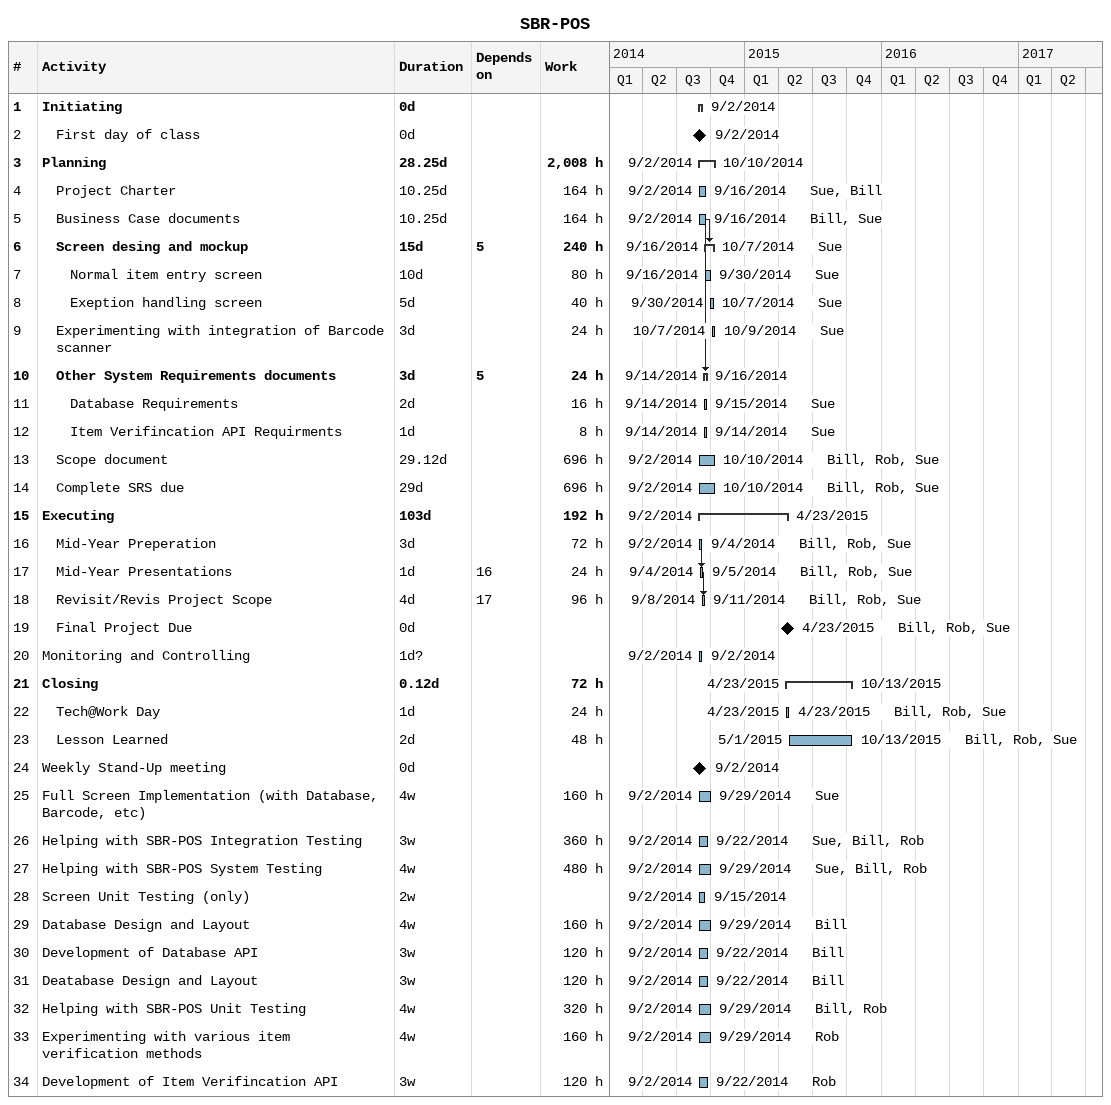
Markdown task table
SBR-POS

| ID | Level | Task | Duration | Start | Finish | Predecessors | Resources | Work (h) |
|---|---|---|---|---|---|---|---|---|
| 1 | 1 | **Initiating** | 0d | 2014-09-02 | 2014-09-02 |  |  |  |
| 2 | 2 | First day of class | 0d | 2014-09-02 | 2014-09-02 |  |  |  |
| 3 | 1 | **Planning** | 28.25d | 2014-09-02 | 2014-10-10 |  |  | 2008 |
| 4 | 2 | Project Charter | 10.25d | 2014-09-02 | 2014-09-16 |  | Sue, Bill | 164 |
| 5 | 2 | Business Case documents | 10.25d | 2014-09-02 | 2014-09-16 |  | Bill, Sue | 164 |
| 6 | 2 | **Screen desing and mockup** | 15d | 2014-09-16 | 2014-10-07 | 5 | Sue | 240 |
| 7 | 3 | Normal item entry screen | 10d | 2014-09-16 | 2014-09-30 |  | Sue | 80 |
| 8 | 3 | Exeption handling screen | 5d | 2014-09-30 | 2014-10-07 |  | Sue | 40 |
| 9 | 2 | Experimenting with integration of Barcode scanner | 3d | 2014-10-07 | 2014-10-09 |  | Sue | 24 |
| 10 | 2 | **Other System Requirements documents** | 3d | 2014-09-14 | 2014-09-16 | 5 |  | 24 |
| 11 | 3 | Database Requirements | 2d | 2014-09-14 | 2014-09-15 |  | Sue | 16 |
| 12 | 3 | Item Verifincation API Requirments | 1d | 2014-09-14 | 2014-09-14 |  | Sue | 8 |
| 13 | 2 | Scope document | 29.12d | 2014-09-02 | 2014-10-10 |  | Bill, Rob, Sue | 696 |
| 14 | 2 | Complete SRS due | 29d | 2014-09-02 | 2014-10-10 |  | Bill, Rob, Sue | 696 |
| 15 | 1 | **Executing** | 103d | 2014-09-02 | 2015-04-23 |  |  | 192 |
| 16 | 2 | Mid-Year Preperation | 3d | 2014-09-02 | 2014-09-04 |  | Bill, Rob, Sue | 72 |
| 17 | 2 | Mid-Year Presentations | 1d | 2014-09-04 | 2014-09-05 | 16 | Bill, Rob, Sue | 24 |
| 18 | 2 | Revisit/Revis Project Scope | 4d | 2014-09-08 | 2014-09-11 | 17 | Bill, Rob, Sue | 96 |
| 19 | 2 | Final Project Due | 0d | 2015-04-23 | 2015-04-23 |  | Bill, Rob, Sue |  |
| 20 | 1 | Monitoring and Controlling | 1d? | 2014-09-02 | 2014-09-02 |  |  |  |
| 21 | 1 | **Closing** | 0.12d | 2015-04-23 | 2015-10-13 |  |  | 72 |
| 22 | 2 | Tech@Work Day | 1d | 2015-04-23 | 2015-04-23 |  | Bill, Rob, Sue | 24 |
| 23 | 2 | Lesson Learned | 2d | 2015-05-01 | 2015-10-13 |  | Bill, Rob, Sue | 48 |
| 24 | 1 | Weekly Stand-Up meeting | 0d | 2014-09-02 | 2014-09-02 |  |  |  |
| 25 | 1 | Full Screen Implementation (with Database, Barcode, etc) | 4w | 2014-09-02 | 2014-09-29 |  | Sue | 160 |
| 26 | 1 | Helping with SBR-POS Integration Testing | 3w | 2014-09-02 | 2014-09-22 |  | Sue, Bill, Rob | 360 |
| 27 | 1 | Helping with SBR-POS System Testing | 4w | 2014-09-02 | 2014-09-29 |  | Sue, Bill, Rob | 480 |
| 28 | 1 | Screen Unit Testing (only) | 2w | 2014-09-02 | 2014-09-15 |  |  |  |
| 29 | 1 | Database Design and Layout | 4w | 2014-09-02 | 2014-09-29 |  | Bill | 160 |
| 30 | 1 | Development of Database API | 3w | 2014-09-02 | 2014-09-22 |  | Bill | 120 |
| 31 | 1 | Deatabase Design and Layout | 3w | 2014-09-02 | 2014-09-22 |  | Bill | 120 |
| 32 | 1 | Helping with SBR-POS Unit Testing | 4w | 2014-09-02 | 2014-09-29 |  | Bill, Rob | 320 |
| 33 | 1 | Experimenting with various item verification methods | 4w | 2014-09-02 | 2014-09-29 |  | Rob | 160 |
| 34 | 1 | Development of Item Verifincation API | 3w | 2014-09-02 | 2014-09-22 |  | Rob | 120 |
